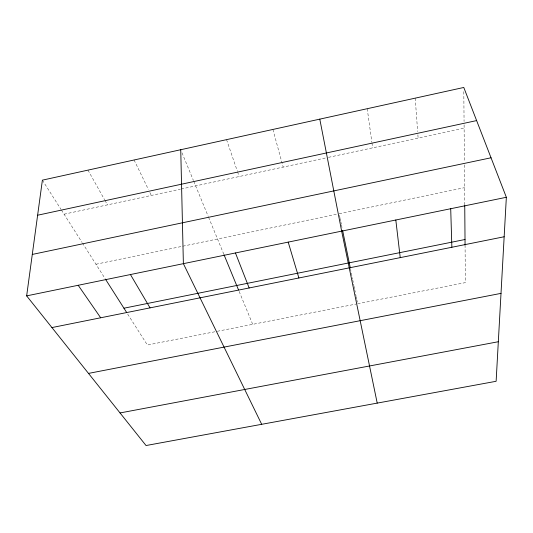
<?xml version="1.0" encoding="UTF-8"?>
<svg xmlns="http://www.w3.org/2000/svg" width="533" height="533" viewBox="0 0 533 533"><rect width="100%" height="100%" fill="white"/><g stroke="black" fill="none" stroke-linecap="round" stroke-linejoin="round"><path stroke-width="0.4" stroke-dasharray="2.67 2" d="M64.073 214.193L180.327 189.195M181.133 189.022L326.036 157.868M328.461 157.348L464.116 128.186M95.947 264.241L336.769 214.213M339.181 213.713L464.596 187.656M214.839 331.773L147.381 345.011L127.407 313.651M217.284 331.293L356.037 304.07M357.643 303.757L465.369 282.623L465.076 246.126M42.393 180.154L60.975 209.329M61.422 210.022L81.969 242.295M82.408 242.981L105.201 278.772M87.972 170.127L104.608 199.802M105.014 200.521L107.446 204.865M134.083 159.987L148.434 189.528M149.866 192.48L151.299 195.438M182.006 152.804L193.426 180.514M193.746 181.287L208.276 216.538M208.583 217.284L224.06 254.847M239.15 291.458L252.702 324.344M226.552 139.646L237.292 171.053M237.558 171.833L239.17 176.55M272.896 129.452L283.17 167.089M339.508 215.305L339.994 217.704M340.161 218.503L340.654 220.895M340.814 221.695L341.307 224.087M341.466 224.886L342.126 228.077M350.421 268.532L352.593 279.132M352.759 279.952L353.266 282.397M353.599 284.029L353.919 285.608M354.085 286.394L354.572 288.759M354.731 289.552L356.024 295.868M356.191 296.654L356.67 299.02M356.837 299.812L357.323 302.178M367.224 108.705L371.847 142.144M371.961 142.957L372.634 147.854M415.22 98.152L417.645 131.558M417.885 134.816L418.119 138.074M463.817 91.623L464.063 121.537M464.09 124.862L464.39 161.632M464.416 164.89L464.736 204.825"/><path stroke-width="0.8" d="M506.35 197.283L496.123 381.288L146.042 445.535L26.65 295.875L42.393 180.154L463.783 87.465L506.35 197.283L26.65 295.875M37.623 215.225L476.622 120.585M32.286 254.434L491.04 157.781M123.942 308.207L465.023 239.504M51.934 327.568L504.158 236.759M88.505 373.406L501.013 293.37M120.045 412.948L498.322 341.733M78.204 285.282L100.684 317.781M105.641 279.465L126.541 312.285M130.438 274.542L150.046 307.867M261.69 424.308L183.379 263.662L180.74 149.72M224.06 254.847L238.531 289.965M235.446 252.962L249.158 287.96M288.193 242.115L298.893 277.973M377.217 403.108L341.646 231.129L319.787 119.139M342.612 230.469L350.254 267.713M395.812 219.996L400.236 257.626M450.711 208.716L451.864 247.259M464.743 205.638L465.069 245.293"/></g></svg>
